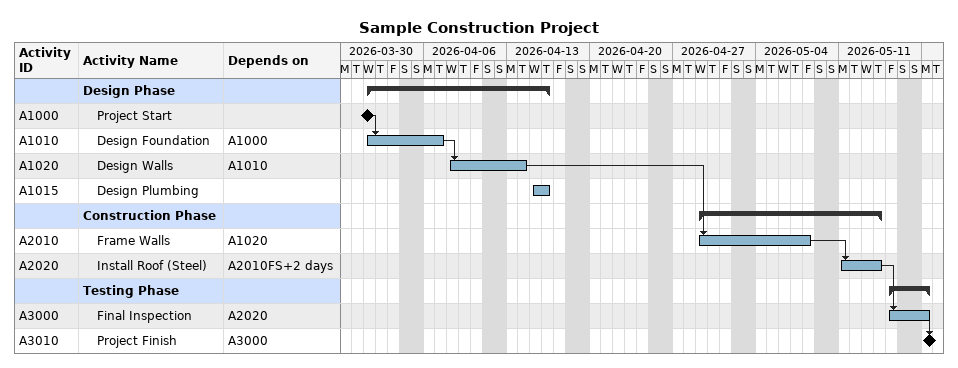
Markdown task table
Sample Construction Project

| ID | Level | Task | Start | Finish | Predecessors |
|---|---|---|---|---|---|
|  | 1 | **Design Phase** | 2026-04-01 | 2026-04-16 |  |
| A1000 | 2 | Project Start (milestone) | 2026-04-01 | 2026-04-01 |  |
| A1010 | 2 | Design Foundation | 2026-04-01 | 2026-04-07 | A1000 |
| A1020 | 2 | Design Walls | 2026-04-08 | 2026-04-14 | A1010 |
| A1015 | 2 | Design Plumbing | 2026-04-15 | 2026-04-16 |  |
|  | 1 | **Construction Phase** | 2026-04-29 | 2026-05-14 |  |
| A2010 | 2 | Frame Walls | 2026-04-29 | 2026-05-08 | A1020 |
| A2020 | 2 | Install Roof (Steel) | 2026-05-11 | 2026-05-14 | A2010FS+2d |
|  | 1 | **Testing Phase** | 2026-05-15 | 2026-05-18 |  |
| A3000 | 2 | Final Inspection | 2026-05-15 | 2026-05-18 | A2020 |
| A3010 | 2 | Project Finish (milestone) | 2026-05-18 | 2026-05-18 | A3000 |
